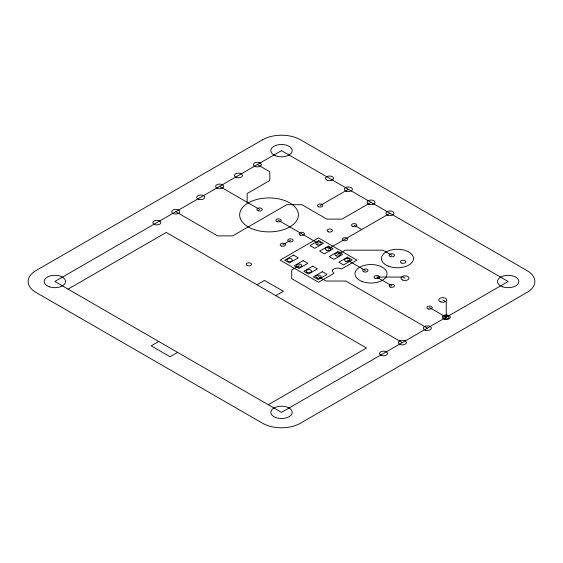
<?xml version="1.0" encoding="UTF-8"?>
<svg xmlns="http://www.w3.org/2000/svg" width="563" height="563" viewBox="0 0 563 563"><rect width="100%" height="100%" fill="white"/><g stroke="black" fill="none" stroke-linecap="round" stroke-linejoin="round"><path stroke-width="0.84" d="M68.067 289.136L166.282 232.428L366.499 348.018L268.277 404.727M320.199 205.53L348.384 189.259M282.886 244.722L290.438 240.359M371.052 202.342L341.994 219.12L326.885 219.12L301.859 204.679L286.75 204.679L232.702 235.883L217.592 235.883L175.726 211.709M158.731 341.481L151.173 345.837L170.061 356.745L177.612 352.382M256.946 284.772L264.497 280.409L283.386 291.317L275.835 295.674M299.256 265.602L291.725 269.951L291.725 278.678L402.383 342.564M328.046 248.987L389.941 213.25M337.638 254.525L345.196 250.162L382.967 250.162L391.785 255.25M257.382 164.565L269.811 171.743L269.811 180.47L247.15 193.552L247.15 202.279M354.197 225.158L361.756 229.521M405.008 278.15L403.122 277.059L376.675 277.059L391.785 285.786M442.785 299.959L446.262 301.972L446.262 317.236L429.562 307.595M219.605 186.374L259.578 209.457M278.467 220.365L318.447 243.441M347.23 260.064L365.345 270.522M427.373 328.138L345.795 281.043L326.005 281.043L318.447 276.679M332.663 269.937L332.297 271.197L333.929 273.393L318.538 282.274L280.156 260.113L318.538 237.959L356.921 260.113L341.53 269.001C338.68 267.699 335.027 267.643 332.663 269.937M262.611 139.737L35.955 270.592A26.714 15.419 0 0 0 35.955 292.408L262.611 423.263A26.714 15.419 0 0 0 300.389 423.263L527.045 292.408A26.714 15.419 0 0 0 527.045 270.592L300.389 139.737A26.714 15.419 0 0 0 262.611 139.737M281.5 150.638L54.843 281.5L281.5 412.362L508.157 281.5L281.5 150.638M293.555 255.095L284.688 260.219L289.389 262.935L298.263 257.819L293.555 255.095M318.721 240.57L310.03 245.588L314.738 248.304L323.429 243.286L318.721 240.57M303.147 260.641L294.28 265.757L298.988 268.481L307.855 263.357L303.147 260.641M328.313 246.108L319.622 251.126L324.33 253.843L333.022 248.825L328.313 246.108M312.746 266.179L303.872 271.303L308.58 274.019L317.455 268.896L312.746 266.179M337.913 251.647L329.221 256.665L333.929 259.381L342.621 254.37L337.913 251.647M322.339 271.718L313.471 276.841L318.179 279.558L327.047 274.434L322.339 271.718M347.505 257.192L338.813 262.203L343.521 264.927L352.213 259.909L347.505 257.192M346.139 191.174A4.004 2.315 0 0 0 352.382 189.421A4.004 2.315 0 0 0 346.639 187.176A4.004 2.315 0 0 0 346.139 191.174M327.251 180.266A4.004 2.315 0 0 0 333.493 178.52A4.004 2.315 0 0 0 327.75 176.268A4.004 2.315 0 0 0 327.251 180.266M369.046 204.348A4.004 2.315 0 0 0 375.057 202.342A4.004 2.315 0 0 0 369.046 200.337A4.004 2.315 0 0 0 369.046 204.348M387.696 215.165A4.004 2.315 0 0 0 393.938 213.412A4.004 2.315 0 0 0 388.189 211.167A4.004 2.315 0 0 0 387.696 215.165M375.176 278.34A2.674 1.541 0 0 0 379.342 277.172A2.674 1.541 0 0 0 375.507 275.673A2.674 1.541 0 0 0 375.176 278.34M363.846 271.795A2.674 1.541 0 0 0 368.005 270.627A2.674 1.541 0 0 0 364.177 269.135A2.674 1.541 0 0 0 363.846 271.795M317.11 278.016A2.674 1.541 0 0 0 321.121 276.679A2.674 1.541 0 0 0 317.11 275.349A2.674 1.541 0 0 0 317.11 278.016M307.518 272.478A2.674 1.541 0 0 0 311.522 271.141A2.674 1.541 0 0 0 307.518 269.811A2.674 1.541 0 0 0 307.518 272.478M297.926 266.939A2.674 1.541 0 0 0 301.93 265.602A2.674 1.541 0 0 0 297.926 264.265A2.674 1.541 0 0 0 297.926 266.939M288.326 261.401A2.674 1.541 0 0 0 292.331 260.064A2.674 1.541 0 0 0 288.326 258.727A2.674 1.541 0 0 0 288.326 261.401M345.9 261.401A2.674 1.541 0 0 0 349.904 260.064A2.674 1.541 0 0 0 345.9 258.727A2.674 1.541 0 0 0 345.9 261.401M336.301 255.862A2.674 1.541 0 0 0 340.312 254.525A2.674 1.541 0 0 0 336.301 253.188A2.674 1.541 0 0 0 336.301 255.862M326.709 250.317A2.674 1.541 0 0 0 330.713 248.987A2.674 1.541 0 0 0 326.709 247.65A2.674 1.541 0 0 0 326.709 250.317M317.11 244.778A2.674 1.541 0 0 0 321.121 243.441A2.674 1.541 0 0 0 317.11 242.111A2.674 1.541 0 0 0 317.11 244.778M254.335 229.605A29.382 16.967 0 0 0 298.411 214.911A29.382 16.967 0 0 0 254.335 200.217A29.382 16.967 0 0 0 254.335 229.605M277.137 221.695A2.674 1.541 0 0 0 281.141 220.365A2.674 1.541 0 0 0 277.137 219.028A2.674 1.541 0 0 0 277.137 221.695M258.086 210.738A2.674 1.541 0 0 0 262.245 209.57A2.674 1.541 0 0 0 258.417 208.071A2.674 1.541 0 0 0 258.086 210.738M362.023 281.451A16.024 9.254 0 0 0 386.999 274.448A16.024 9.254 0 0 0 364.008 265.469A16.024 9.254 0 0 0 362.023 281.451M428.225 308.932A2.674 1.541 0 0 0 432.236 307.595A2.674 1.541 0 0 0 428.225 306.258A2.674 1.541 0 0 0 428.225 308.932M390.293 287.067A2.674 1.541 0 0 0 394.452 285.898A2.674 1.541 0 0 0 390.616 284.399A2.674 1.541 0 0 0 390.293 287.067M444.925 318.574A2.674 1.541 0 0 0 448.929 317.236A2.674 1.541 0 0 0 444.925 315.899A2.674 1.541 0 0 0 444.925 318.574M300.438 235.151A2.674 1.541 0 0 0 304.442 233.814A2.674 1.541 0 0 0 300.438 232.484A2.674 1.541 0 0 0 300.438 235.151M217.599 188.38A4.004 2.315 0 0 0 223.61 186.374A4.004 2.315 0 0 0 217.599 184.375A4.004 2.315 0 0 0 217.599 188.38M444.256 319.242A4.004 2.315 0 0 0 450.266 317.236A4.004 2.315 0 0 0 444.256 315.231A4.004 2.315 0 0 0 444.256 319.242M400.377 344.57A4.004 2.315 0 0 0 406.387 342.564A4.004 2.315 0 0 0 400.377 340.566A4.004 2.315 0 0 0 400.377 344.57M388.47 266.186A16.024 9.254 0 0 0 413.439 259.184A16.024 9.254 0 0 0 390.448 250.197A16.024 9.254 0 0 0 388.47 266.186M390.293 256.531A2.674 1.541 0 0 0 394.452 255.363A2.674 1.541 0 0 0 390.616 253.864A2.674 1.541 0 0 0 390.293 256.531M401.623 263.076A2.674 1.541 0 0 0 405.782 261.908A2.674 1.541 0 0 0 401.954 260.409A2.674 1.541 0 0 0 401.623 263.076M343.564 240.591A2.674 1.541 0 0 0 347.568 239.254A2.674 1.541 0 0 0 343.564 237.917A2.674 1.541 0 0 0 343.564 240.591M328.454 231.865A2.674 1.541 0 0 0 332.459 230.527A2.674 1.541 0 0 0 328.454 229.19A2.674 1.541 0 0 0 328.454 231.865M247.551 265.687A2.674 1.541 0 0 0 251.555 264.35A2.674 1.541 0 0 0 247.551 263.012A2.674 1.541 0 0 0 247.551 265.687M281.549 246.059A2.674 1.541 0 0 0 285.554 244.722A2.674 1.541 0 0 0 281.549 243.385A2.674 1.541 0 0 0 281.549 246.059M289.101 241.696A2.674 1.541 0 0 0 293.112 240.359A2.674 1.541 0 0 0 289.101 239.022A2.674 1.541 0 0 0 289.101 241.696M402.763 280.071A4.004 2.315 0 0 0 409.005 278.319A4.004 2.315 0 0 0 403.256 276.074A4.004 2.315 0 0 0 402.763 280.071M440.54 301.881A4.004 2.315 0 0 0 446.783 300.128A4.004 2.315 0 0 0 441.033 297.883A4.004 2.315 0 0 0 440.54 301.881M198.711 199.288A4.004 2.315 0 0 0 204.721 197.282A4.004 2.315 0 0 0 198.711 195.277A4.004 2.315 0 0 0 198.711 199.288M318.7 206.811A2.674 1.541 0 0 0 322.866 205.643A2.674 1.541 0 0 0 319.031 204.144A2.674 1.541 0 0 0 318.7 206.811M352.698 226.439A2.674 1.541 0 0 0 356.865 225.27A2.674 1.541 0 0 0 353.029 223.771A2.674 1.541 0 0 0 352.698 226.439M381.271 355.38A4.004 2.315 0 0 0 387.513 353.627A4.004 2.315 0 0 0 381.763 351.382A4.004 2.315 0 0 0 381.271 355.38M425.368 330.143A4.004 2.315 0 0 0 431.378 328.138A4.004 2.315 0 0 0 425.368 326.139A4.004 2.315 0 0 0 425.368 330.143M173.481 213.623A4.004 2.315 0 0 0 179.724 211.871A4.004 2.315 0 0 0 173.974 209.626A4.004 2.315 0 0 0 173.481 213.623M154.832 224.616A4.004 2.315 0 0 0 160.842 222.61A4.004 2.315 0 0 0 154.832 220.612A4.004 2.315 0 0 0 154.832 224.616M236.242 177.387A4.004 2.315 0 0 0 242.484 175.635A4.004 2.315 0 0 0 236.741 173.39A4.004 2.315 0 0 0 236.242 177.387M255.13 166.486A4.004 2.315 0 0 0 261.373 164.734A4.004 2.315 0 0 0 255.63 162.489A4.004 2.315 0 0 0 255.13 166.486M502.815 286.841A10.683 6.172 0 0 0 518.84 281.5A10.683 6.172 0 0 0 502.815 276.159A10.683 6.172 0 0 0 502.815 286.841M275.511 417.465A10.683 6.172 0 0 0 292.155 412.799A10.683 6.172 0 0 0 276.834 406.81A10.683 6.172 0 0 0 275.511 417.465M49.502 286.841A10.683 6.172 0 0 0 65.526 281.5A10.683 6.172 0 0 0 49.502 276.159A10.683 6.172 0 0 0 49.502 286.841M275.511 155.747A10.683 6.172 0 0 0 292.155 151.081A10.683 6.172 0 0 0 276.834 145.092A10.683 6.172 0 0 0 275.511 155.747"/></g></svg>
